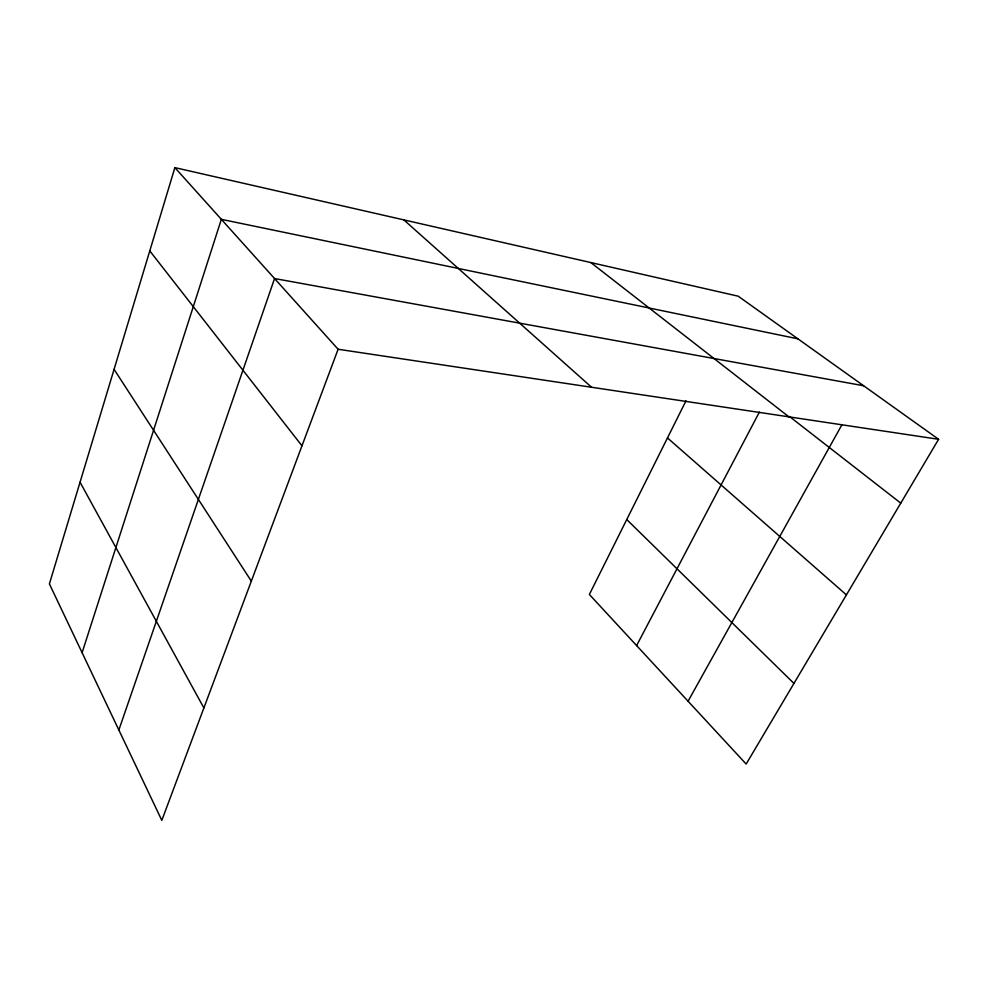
<?xml version="1.0" encoding="UTF-8"?>
<svg xmlns="http://www.w3.org/2000/svg" width="988" height="988" viewBox="0 0 988 988"><rect width="100%" height="100%" fill="white"/><g stroke="black" fill="none" stroke-linecap="round" stroke-linejoin="round"><path stroke-width="1.48" d="M174.876 167.627L49.4 583.896L161.81 820.373L338.106 349.258L174.876 167.627L738.197 296.19L938.6 439.29L746.162 764.057L589.367 594.48L685.993 400.819M82.103 652.698L221.337 219.336L797.921 338.835M118.856 730.009L274.553 278.542L863.623 385.752M636.605 645.572L759.389 412.082M688.068 701.233L841.974 424.655M338.106 349.258L938.6 439.29M789.424 416.454L900.772 503.127M590.824 262.561L788.881 416.837M667.468 437.931L846.407 594.875M403.82 219.879L591.577 387.259M626.75 519.54L793.944 683.412M149.781 250.903L301.97 445.835M114.077 369.327L251.323 581.142M80.053 482.218L203.874 707.951"/></g></svg>
